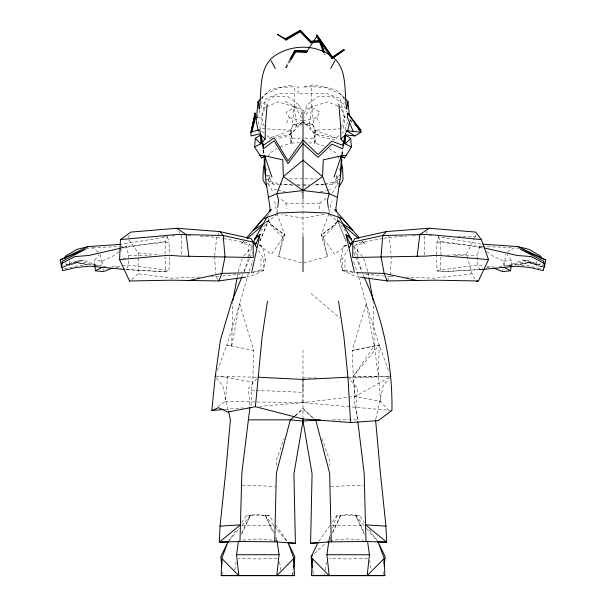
<?xml version="1.0" encoding="UTF-8"?>
<svg xmlns="http://www.w3.org/2000/svg" width="606" height="606" viewBox="0 0 606 606"><rect width="100%" height="100%" fill="white"/><g stroke="black" fill="none" stroke-linecap="round" stroke-linejoin="round"><path stroke-width="0.45" stroke-dasharray="3.03 2.27" d="M391.953 410.535L302.962 402.619L302.992 380.379M302.992 379.454L303 350.329M332.444 193.109L337.057 184.739L337.625 176.77L336.641 175.793L339.118 175.013M119.746 246.642L126.321 246.407L128.616 255.315L128.578 265.072L126.169 269.602L167.43 271.761L168.953 270.511L169.521 256.353M302.962 388.62L302.992 378.508M131.881 279.533L138.107 273.768L138.213 252.982L127.858 238.302M352.987 272.117L344.95 269.965L345.056 258.421M424.556 255.028L424.738 235.272M279.987 146.75L290.978 143.122C291.259 124.321 295.91 105.694 294.046 86.772L280.911 87.415L266.231 93.642L261.466 98.24M251.172 405.399L251.482 390.173L252.785 380.409L253.755 350.427L239.696 303.682L248.536 272.738L252.899 260.413M246.377 277.063L250.058 276.548L263.648 270.435L263.883 258.815L258.285 250.043M276.707 465.431L276.836 458.856L284.146 438.441M217.501 370.357L226.818 345.041L231.727 345.988L232.704 301.515M474.672 237.961L475.49 236.348L475.551 233.795M436.479 254.512L437.017 241.968L438.562 236.734L481.073 244.036M440.956 256.883L440.297 271.859L438.57 271.761L437.047 270.511L436.441 255.414M165.006 254.088L165.65 241.233L167.438 236.734L121.238 244.294M342.14 154.894L342.405 150.265M324.316 146.19L315.022 143.122L315.749 130.866L312.62 124.465L303 122.094L293.38 124.465L290.251 130.866L290.978 143.122L299.303 142.774M390.241 274.836L391.355 257.452M344.534 98.24L339.769 93.642L325.089 87.415L311.954 86.772C310.09 105.694 314.741 124.321 315.022 143.122L307.621 142.811M292.698 575.511L293.13 569.193M383.128 574.609L383.318 571.897M319.627 208.881L320.082 203.071L326.801 197.897M248.036 257.399L249.164 243.309L223.205 238.506M540.135 262.868L539.893 264.701L536.287 264.337L536.583 260.785M217.842 406.535L225.371 401.513L227.576 376.561M342.557 154.492L342.973 149.879M511.169 265.216L511.661 260.595L506.949 254.74M214.691 255.618L216.721 237.31L199.927 236.34M292.804 574.571L293.13 571.753M504.351 265.663L505.669 254.164M277.056 212.812L277.76 207.191M337.883 106.088L327.785 101.861L311.742 106.777L309.28 125.707L314.203 133.956L337.08 138.297L314.673 130.245L343.231 128.692L345.026 119.352L340.011 98.52L325.99 93.309L297.682 93.786L298.788 87.105L294.046 86.772M259.966 241.097L268.382 221.19L268.746 218.402M502.715 270.761L502.95 269.003M503.419 265.481L504.01 261.08L492.883 256.08L487.012 251.778M234.742 570.026L236.355 560.156M324.225 575.405L324.521 573.617M325.104 570.026L326.429 561.951M251.414 272.624L263.648 270.435L265.655 259.232L262.246 246.407L259.285 244.324M341.572 154.871L342.526 149.606M237.226 277.063L238.06 272.533M231.727 345.988L239.696 303.682L226.818 345.041L253.755 350.427M329.111 212.683L331.285 201.321M542.423 264.716L542.075 266.435L528.78 262.716L498.511 266.708M271.67 137.774L268.92 138.297L291.327 130.245L262.769 128.692L260.974 119.352L265.989 98.52L280.01 93.309L294.471 93.226M340.928 222.576L337.807 220.523L332.452 226.705L322.506 234.393L327.528 256.55L303 263.133L278.472 256.55L283.494 234.393L273.548 226.705L268.193 220.523L265.072 222.576M375.788 418.928L383.242 385.84L389.59 377.909M304.576 113.542L306.447 105.444L317.862 96.718L331.883 96.187L343.61 104.065L346.617 111.86M482.641 269.352L440.297 271.859L483.989 269.306L479.831 269.602L477.422 265.072L477.384 255.315L479.679 246.407L513.517 247.612M315.022 143.122L313.719 138.562L315.749 130.866M335.944 178.452L336.641 175.793M359.623 277.063L355.942 276.548L342.352 270.435L340.345 259.232L343.753 246.407L346.715 244.324M341.481 127.396L344.322 116.996L340.534 106.838M260.466 104.611L262.633 96.846L269.723 90.059L281.995 86.878L293.516 84.984M290.978 143.122L292.281 138.562L290.251 130.866M278.472 256.55L284.782 234.757L277.056 213.554M238.234 271.624L242.271 258.285M347.579 122.253L344.852 130.934L341.928 133.259M244.013 271.571L252.278 246.528M330.225 535.212L328.444 540.522L326.452 542.393M332.588 528.137L336.731 515.751L348.185 514.471L359.638 515.751L364.509 522.705M328.944 213.554L321.218 234.757L327.528 256.55M264.284 126.533L261.678 116.996L265.466 106.838M257.05 117.92L262.39 104.065L274.117 96.187L288.138 96.718L299.553 105.444L302.25 117.14M259.891 241.127L268.193 220.523L265.33 222.993M241.976 276.737L243.021 274.177M340.867 179.649L337.618 179.694L336.603 182.088L332.33 184.322L324.967 184.656M244.089 271.594L249.649 258.626M250.013 257.762L252.24 252.573M241.536 534.643L250.392 515.464L269.269 515.751L273.601 521.933M329.209 540.484L330.361 537.984M332.671 532.977L340.761 515.464L359.638 515.751M241.733 532.863L250.248 515.115L257.815 514.471L269.269 515.751M330.065 537.136L328.444 540.522L348.185 538.885L363.221 540.09M332.505 532.06L340.617 515.138M128.237 237.522L129.366 235.196M286.517 123.124L289.206 117.625L286.176 111.996L295.38 107.035L299.553 105.444M266.42 170.15L267.231 168.513M474.952 279.146L472.059 273.768L466.484 254.172L474.263 238.772M302.917 120.738L316.794 117.625L319.824 111.996L310.62 107.035L304.735 117.511M217.607 235.681L218.933 233.234M267.632 215.91L268.526 214.289M290.66 60.539L286.615 67.607L285.805 67.766L285.358 67.266L289.357 60.138M285.805 67.766L289.782 60.676M267.95 156.818L270.208 152.81L276.98 148.614M259.254 245.051L271.427 254.331L283.108 237.65L284.782 234.757L272.564 226.061L268.382 221.19L276.821 214.683M426.192 232.931L427.162 231.371M352.836 272.306L342.352 270.435L342.117 258.815L347.715 250.043M337.254 218.402L337.618 221.19L334.489 226.015L322.892 237.65L334.573 254.331L346.746 245.051M387.249 280.942L390.12 276.662L394.832 276.783M388.976 410.55L380.629 401.513L355.146 396.445L353.215 376.402L374.273 345.988L373.296 301.515M332.33 184.322L337.625 176.77L340.807 174.74M227.947 542.022L236.613 529.659M241.491 522.705L246.362 515.751L250.248 515.115M318.854 541.249L330.232 525.023M332.399 521.933L336.731 515.751L340.761 515.464M260.603 231.083L268.193 220.523M94.831 265.216L94.339 260.595L99.051 254.74M380.629 401.513L378.424 376.561L353.215 376.402L379.182 345.041L366.304 303.682L357.464 272.738L353.101 260.413M229.159 540.59L239.468 528.387M241.9 525.516L250.392 515.464L246.362 515.751M256.861 378.621L248.452 388.484L249.967 405.937M329.179 214.683L337.618 221.19L333.436 226.061L321.218 234.757L322.892 237.65M302.5 121.412L294.311 130.896L285.335 136.926L276.518 138.751M243.779 255.99L252.46 246.157M252.21 245.294L241.711 243.4L244.786 239.946M337.057 184.739L338.792 182.823M261.33 98.18L262.633 96.846M295.107 416.087L303 408.202L314.847 420.026M266.882 175.013L269.359 175.793L268.375 176.77L268.943 184.739L273.556 193.109M314.476 553.619L325.786 543.014M241.711 243.4L243.862 241.544M337.618 179.694L335.042 181.883L325.028 183.974M295.243 415.731L303 409.255L314.287 418.67M339.004 135.593L333.883 139.66L320.665 136.926L311.689 130.896L303.5 121.412M118.988 251.778L113.117 256.08L101.99 261.08L94.339 260.595M119.723 251.24L126.321 246.407L168.983 241.968L169.521 254.512M507.351 252.255L514.456 247.649L520.016 248.566M389.128 377.371L355.146 396.445L302.962 402.619L259.739 406.384M302.212 122.836L296.72 125.707L291.797 133.956L275.329 137.085M343.753 246.407L347.049 244.832M507.517 265.905L522.796 260.019L527.705 260.565L539.893 264.701M263.913 107.853L265.595 107.148M266.435 106.792L278.215 101.861L294.258 106.777L303 110.36L311.742 106.777M63.327 266.951L75.114 262.027L88.241 265.102L75.114 262.027M65.865 262.868L66.107 264.701L78.295 260.565L83.204 260.019L98.483 265.905M530.886 262.027L517.759 265.102L530.886 262.027L542.673 266.951M66.107 264.701L69.713 264.337L83.204 260.019M61.638 267.655L77.22 262.716L107.489 266.708M509.305 265.898L527.705 260.565M77.22 262.716L63.925 266.435L63.577 264.716M253.013 272.117L261.05 269.965L263.648 270.435M120.927 247.824L126.321 246.407M482.565 268.928L479.831 269.602L482.634 269.162M486.209 268.026L490.762 266.905L494.329 267.041M340.345 259.232L342.117 258.815M64.554 268.814L78.007 265.701L84.522 265.322M320.392 191.655L326.498 190.473M327.369 190.299L331.732 189.451M342.352 270.435L344.95 269.965M382.795 238.506L356.836 243.309L357.888 256.459M383.719 238.34L389.279 237.31L406.073 236.34M353.79 245.294L364.289 243.4L361.214 239.946M324.308 214.38L303 218.19L281.692 214.38M85.984 248.566L91.544 247.649L98.649 252.255M121.374 248.036L165.65 241.233M324.104 184.103L313.067 185.209M111.671 267.041L121.465 266.049M122.351 265.928L128.578 265.072L168.953 270.511M437.047 270.511L477.422 265.072L483.649 265.928M472.059 273.768L434.358 278.207L406.149 277.063M218.675 276.374L211.168 276.783M222.41 275.995L240.143 274.177M224.97 409.406L242.824 407.853M257.436 117.344L261.678 116.996M242.779 540.09L257.815 538.885L277.556 540.522L275.935 537.136M123.079 258.33L125.874 258.111M171.756 235.992L176.944 235.598M504.01 261.08L511.661 260.595M292.281 138.562L303 137.956M412.603 235.969L418.201 235.651M163.355 236.431L165.218 236.332M447.122 255.164L466.484 254.172M311.954 86.772L303 87.052L312.484 84.984L324.005 86.878L336.277 90.059L344.67 98.18M303 185.671L308.492 185.413M324.043 184.701L313.969 184.656M349.632 378.008L389.81 376.508L347.935 377.212M330.838 486.451L363.706 485.118M320.082 203.071L303 203.714L285.918 203.071L279.199 197.897M92.483 247.612L118.806 246.672M277.139 558.414L257.815 558.967L238.491 558.414M367.509 558.414L348.185 558.967L328.861 558.414M199.851 277.063L171.642 278.207L138.107 273.768M292.031 184.656L280.116 184.61M296.599 184.557L302.083 184.429M302.129 124.283L293.38 124.465L296.72 125.707L294.258 106.777M332.133 525.758L364.055 525.16M289.38 178.929L302.091 178.793M455.053 255.368L477.384 255.315M332.467 419.844L357.623 419.844L355.957 406.853L357.548 388.484L349.139 378.621M303 377.947L316.991 377.962M128.616 255.315L150.947 255.368M457.682 236.189L475.49 236.348M304.818 178.808L316.62 178.929M265.133 179.649L268.382 179.694L270.958 181.883L279.124 183.724M225.371 401.513L302.962 402.619M301.167 192.102L303 192.132M216.183 376.485L258.065 377.212M241.945 525.16L273.867 525.758M304.75 124.298L312.62 124.465L309.28 125.707L303 122.427M303 184.406L309.401 184.557M242.294 485.118L275.162 486.451M251.482 390.173L255.232 390.332M256.164 390.37L303 392.332M268.382 179.694L269.397 182.088L273.67 184.322L279.192 184.572M292.933 185.209L280.048 183.853M297.508 185.413L302.083 185.625M304.788 138.054L313.719 138.562M187.799 235.651L193.397 235.969M521.478 265.322L527.993 265.701L541.446 268.814M125.73 269.519L165.703 271.859L165.044 256.883M429.056 235.598L434.244 235.992M344.322 116.996L346.018 117.132M138.213 252.982L159.658 254.778M365.857 274.177L383.59 275.995M387.325 276.374L390.12 276.662M437.017 241.968L479.679 246.407L482.376 247.119M487.201 266.413L490.762 266.905M438.562 236.734L440.35 241.233L482.785 247.756M220.251 376.561L252.785 382.03M216.721 237.31L222.281 238.34M274.268 189.451L276.889 189.958M277.76 190.132L285.608 191.655M289.206 117.625L302.212 120.541M263.883 258.815L265.655 259.232M115.238 266.905L120.7 268.253M285.358 67.266L286.615 67.607M78.295 260.565L96.695 265.898M528.78 262.716L542.628 267.11M522.796 260.019L536.287 264.337M338.724 106.444L342.087 107.853M258.951 244.832L262.246 246.407M285.176 101.21L295.38 107.035L302.174 119.124M329.02 148.614L335.792 152.81L337.148 155.219M265.193 174.74L268.375 176.77L273.67 184.322M479.679 246.407L483.346 249.089M264.072 133.259L261.148 130.934L257.595 119.655M266.996 135.593L270.655 138.494M311.113 293.524L339.799 317.953M346.109 241.127L337.807 220.523L340.67 222.993M362.138 241.544L364.289 243.4M349.973 119.662L351.988 121.579M349.851 119.836L353.684 123.919M283.108 237.65L271.511 226.015L268.382 221.19M267.208 182.823L268.943 184.739M353.54 246.157L363.464 257.399M364.1 525.516L355.608 515.464L364.464 534.643M366.532 528.387L378.053 542.022M273.73 525.516L265.239 515.464L273.329 532.977M274.336 526.228L287.077 541.309M216.41 377.909L222.758 385.84L228.348 410.656M337.807 220.523L345.397 231.083M369.387 529.659L376.97 540.476M275.768 525.023L287.691 542.022M217.796 279.517L215.88 276.662L215.706 273.92M178.838 231.371L179.808 232.931M337.595 156.015L338.951 158.424M337.474 214.289L338.368 215.91M387.954 234.863L389.279 237.31L391.309 255.618M338.769 168.513L339.58 170.15M316.794 117.625L319.483 123.124M355.752 515.115L364.267 532.863M265.383 515.138L273.495 532.06M275.639 537.984L277.177 541.317M353.76 252.573L355.245 256.035M355.616 256.899L361.911 271.594M337.618 221.19L346.034 241.097M362.979 274.177L364.024 276.737M388.499 370.357L379.182 345.041L352.245 350.427L353.215 376.402M321.854 438.441L329.164 458.856L329.293 465.431M353.722 246.528L361.987 271.571M363.729 258.285L367.766 271.624M167.438 236.734L168.983 241.968M343.367 96.846L345.534 104.611M269.359 175.793L270.056 178.452M358.032 419.844L354.828 405.399L354.518 390.173L353.366 378.015M258.239 130.638L258.61 132.35M274.715 201.321L276.889 212.683M367.94 272.533L368.774 277.063M263.474 149.606L264.428 154.871M369.645 560.156L371.258 570.026M279.571 561.951L280.896 570.026M101.99 261.08L102.581 265.481M103.05 269.003L103.285 270.761M328.24 207.191L328.944 212.812M312.87 571.753L313.196 574.571L312.87 569.193M100.331 254.164L101.649 265.663M263.027 149.879L263.443 154.492M69.417 260.785L69.713 264.337M285.918 203.071L286.373 208.881M222.682 571.897L222.872 574.609M214.592 256.535L215.645 273.003M263.595 150.265L263.86 154.894M440.35 241.233L441.039 255.005M260.944 258.421L261.05 269.965M181.262 235.272L181.444 255.028M303 110.36L303 112.216M303 199.957L303 210.229M303 211.388L303 235.961M303 378.848L303 417.428M379.182 345.041L378.424 376.561L374.273 345.988L366.304 303.682L352.245 350.427L379.182 345.041M324.725 54.093L324.24 54.495L325.172 54.593L324.725 54.093"/><path stroke-width="0.91" d="M254.573 146.97L255.331 138.289L260.777 135.062L260.769 143.849L254.573 146.97L261.595 157.939L264.746 156.628L264.663 155.81L259.694 155.234M303 418.337L303 421.064L293.925 473.763L295.402 543.287L274.745 541.84L276.374 473.051L290.304 419.844L294.539 416.314M488.519 259.61L481.376 239.582L475.596 232.09L429.101 228.25L386.181 231.606L354.866 238.597L352.813 242.074L352.73 257.52L425.798 256.126L437.093 255.27L488.519 259.61L478.414 280.979L476.195 281.457M375.576 419.844L380.303 472.248L385.961 526.152L386.696 542.181L366.024 541.469L331.255 541.84L310.598 543.287L312.075 473.763L303 421.064L290.304 419.844L248.377 419.844L241.847 473.127L239.976 541.469L219.304 542.181L220.039 526.152L225.697 472.248L230.424 419.844L228.56 411.572M255.331 138.289L260.769 143.849L265.155 139.085L265.383 125.919L267.132 104.035M351.427 146.97L345.231 143.849L340.845 139.085L345.223 135.062L350.669 138.289L351.427 146.97L346.306 155.234L341.337 155.81L340.799 173.861L335.898 208.176L336.391 211.895M293.562 568.004L294.849 556.74L288.085 542.84L293.88 558.361L294.463 575.617L221.167 575.617L221.751 558.361L227.947 542.022L220.781 556.74L221.857 566.125M384.143 566.125L385.219 556.74L378.053 542.022L384.249 558.361L384.833 575.617L311.537 575.617L312.12 558.361L311.151 556.74L317.915 542.84M129.805 281.457L119.579 259.61L120.435 239.582L130.866 232.09L176.899 228.25L219.819 231.606L251.134 238.597L256.755 247.657M340.277 176.528L341.875 159.522M293.63 561.974L293.88 558.361L276.79 575.7L279.078 554.732L277.177 541.317M383.878 563.777L384.249 558.361L367.16 575.7L369.448 554.732L367.547 541.317M260.103 99.551L258.058 101.528L259.254 108.921C262.057 91.385 258.042 68.198 274.245 56.123C290.191 44.988 313.037 43.988 329.369 54.82M241.627 277.593L231.522 302.409L220.379 340.125L215.251 376.47L211.812 410.55L218.478 407.656L227.78 412.012L255.406 406.702L262.065 337.065L267.466 301.28M358.161 128.692L360.714 131.419L360.714 129.873L347.655 113.064L347.291 117.109L353.222 131.646M494.14 268.253L502.594 271.639L510.578 270.761L511.07 266.14M544.362 267.655L545.786 259.929L520.296 249.157L543.68 261.284L544.211 263.398L543.393 270.655L529.841 267.481L515.873 266.17L483.989 269.306M417.14 256.346L419.844 234.636L429.101 228.25M277.76 207.191L278.586 200.631L276.912 193.662L283.411 176.551L282.744 159.855L264.663 155.81L261.595 157.939M248.377 419.844L249.93 407.785M269.609 211.895L270.102 208.176L265.913 181.217L264.125 159.522M540.749 258.292L540.991 256.459L529.076 249.377L517.933 246.597L482.914 244.165M222.122 563.777L221.751 558.361L238.84 575.7L236.552 554.732L238.453 541.317M312.37 561.974L312.12 558.361L329.209 575.7L326.922 554.732L328.823 541.317M258.058 101.528L256.179 121.238L258.239 130.638M346.261 107.201L346.746 108.921L347.942 101.528L345.897 99.551M543.377 263.004L543.68 261.284M264.337 163.226L263.39 168.491L262.943 179.853L266.875 186.701M232.871 300.614L237.06 277.965M347.579 131.494L349.632 122.094M347.655 113.064L361.1 132.123L354.964 135.918L346.071 134.941L342.61 148.758L331.883 144.137L318.029 157.355L303 143.637L287.971 163.673L274.117 140.781L263.39 148.758L259.929 133.896L251.035 135.918L250.884 132.123L255.081 113.064L255.452 117.109L251.876 132.335M251.619 272.564L260.019 234.416L254.634 239.378L254.043 241.165M255.081 113.064L251.27 131.419L251.793 129.631M124.798 269.465L90.127 266.17L76.159 267.481L62.607 270.655L61.789 263.398L62.32 261.284L85.704 249.157L60.214 259.929L61.638 267.655M361.1 132.123L346.382 130.752L342.632 145.266L331.846 141.183L318.036 154.545L303 140.054L287.964 160.863L274.154 137.827L263.368 145.266L263.39 148.758M259.254 108.921L259.739 107.201M252.316 127.843L255.452 117.109M334.035 177.164L341.337 155.81L344.405 157.939L346.306 155.234M215.251 376.47L215.895 374.72M129.798 280.979L171.15 280.192L218.751 280.942L221.819 273.412L224.977 256.641L223.197 235.537L219.819 231.606M255.573 244.794L260.019 234.416M294.69 50.639L295.592 51.896L306.28 52.525L306.894 51.343L306.242 50.76L294.69 50.639L289.804 59.35M330.724 68.478L334.898 60.736M267.178 216.721L254.634 239.378L257.345 235.605M270.314 211.055L271.215 209.441L246.627 237.87M290.221 59.888L295.077 51.23L306.894 51.343M316.499 36.739L317.203 35.504L316.635 34.921L332.762 57.699L331.982 58.646L316.499 36.739L306.28 52.525M291.107 59.752L295.592 51.896M339.125 186.701L343.057 179.853L342.61 168.491L341.663 163.226M349.245 247.657L352.813 242.074L382.803 235.537L427.753 234.393L481.376 239.582M300.159 31.717L300.773 30.883L300.129 30.3L285.274 38.776L277.207 34.254L286.183 40.041L300.159 31.717L310.666 42.799L319.62 41.988L320.407 41.049L311.37 41.912L310.666 42.799M386.181 231.606L382.803 235.537L381.022 256.641L384.181 273.412L387.249 280.942L434.85 280.192L478.414 280.979M350.669 138.289L345.231 143.849L345.223 135.062M312.484 555.49L311.151 556.74L312.438 568.004M247.437 238.453L262.466 225.47M332.285 57.108L343.791 49.495M331.982 58.646L344.238 49.995L343.307 49.889M344.238 49.995L332.762 57.699L317.203 35.504M264.299 223.091L253.391 230.272L263.421 218.69L279.442 212.948L303 212.017L326.558 212.948L342.579 218.69L359.373 237.87M60.214 259.929L88.067 246.597L120.321 244.362M285.661 39.375L286.183 40.041L285.274 38.776L285.661 39.375L300.773 30.883L311.37 41.912L300.129 30.3M61.789 263.398L74.833 256.58L88.65 255.497L120.465 248.248M94.93 266.14L95.422 270.761L101.853 267.435M349.518 243.65L352.813 242.074M268.291 197.359L276.912 193.662L303 190.526L329.088 193.662L337.709 197.359M111.86 268.253L103.406 271.639L95.422 270.761M250.884 132.123L259.618 129.699L263.368 145.266M88.067 246.597L76.924 249.377L65.009 256.459L65.251 258.292M341.337 155.81L323.256 159.855L322.589 176.551L329.088 193.662L327.414 200.631L328.24 207.191M188.239 280.661L221.819 273.412L249.566 272.67M218.751 280.942L245.453 277.192M310.802 41.322L319.923 40.458M303 421.064L320.354 419.844M120.435 239.582L178.247 234.393L223.197 235.537L253.187 242.074L256.482 243.65M119.579 259.61L168.907 255.27L180.202 256.126L253.27 257.52L253.187 242.074M211.812 410.55L224.031 409.489M310.598 543.287L318.105 542.696M255.406 406.702L303 418.988L350.594 422.533L378.22 420.587L391.953 410.535C392.605 364.797 383.401 319.226 364.373 277.593M220.039 526.152L240.491 524.834L219.304 542.181L228.5 541.847M221.167 575.617L294.463 575.617M311.537 575.617L384.833 575.617M350.594 422.533L347.935 377.212L303 379.439L258.065 377.212M236.552 554.732L279.078 554.732M326.922 554.732L369.448 554.732M239.976 541.469L274.745 541.84M356.434 272.67L384.181 273.412L417.761 280.661M377.5 541.847L386.696 542.181L365.509 524.834L364.153 473.127L357.851 421.715M385.961 526.152L365.509 524.834L366.024 541.469M287.895 542.696L295.402 543.287M360.547 277.192L387.249 280.942M484.626 248.036L517.35 255.497L531.167 256.58L544.211 263.398M341.254 156.628L344.405 157.939M517.933 246.597L545.786 259.929M504.147 267.435L510.578 270.761M346.382 130.752L354.964 135.918M341.701 223.091L352.609 230.272L334.785 209.441L335.686 211.055M176.899 228.25L186.156 234.636L188.86 256.346M343.534 225.47L358.563 238.453M260.777 135.062L265.155 139.085M354.381 272.564L345.981 234.416L351.366 239.378L351.957 241.165M354.677 124.132L360.714 129.873M333.239 57.472C347.988 69.826 343.837 91.983 346.746 108.921M348.655 235.605L351.366 239.378L338.822 216.721M271.102 60.736L275.275 68.478M345.981 234.416L350.427 244.794M319.62 41.988L323.627 52.828M390.105 374.72L390.749 376.47M320.703 41.89L324.278 52.048M320.824 43.011L324.127 52.389M264.663 155.81L271.965 177.164M315.696 419.844L329.626 473.051L331.255 541.84M265.723 176.528L265.201 173.861L264.746 156.628M368.94 277.965L373.129 300.614M62.32 261.284L62.623 263.004M347.942 101.528L349.442 115.769M338.534 301.28L343.935 337.065L347.935 377.212M338.868 104.035L340.617 125.919L340.845 139.085M303 112.481L303 199.026M303 236.552L303 271.632M303 160.219L283.411 176.551L303 190.526L322.589 176.551L303 160.219"/></g></svg>
